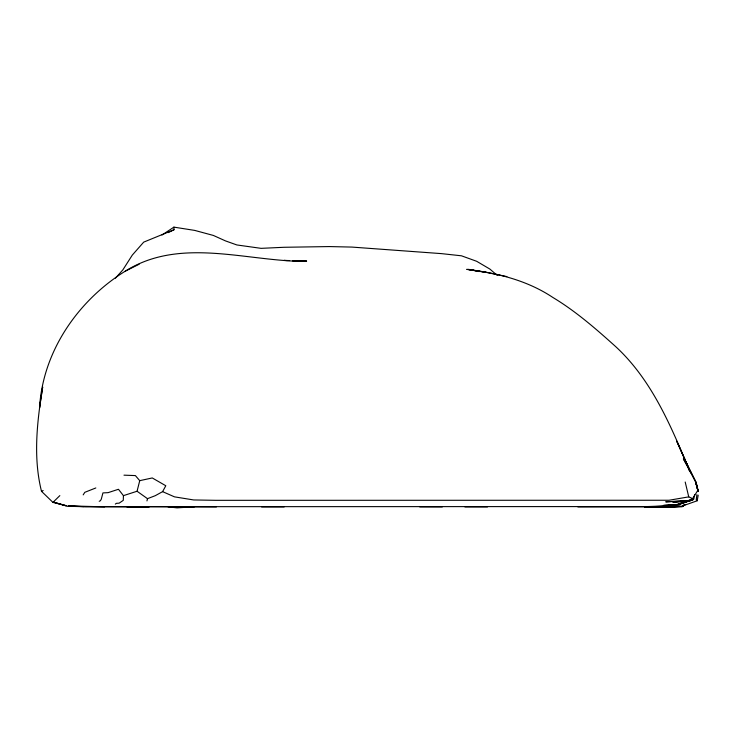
<?xml version="1.0" encoding="UTF-8"?>
<svg xmlns="http://www.w3.org/2000/svg" width="735" height="735" viewBox="0 0 735 735"><rect width="100%" height="100%" fill="white"/><g stroke="black" fill="none" stroke-linecap="round" stroke-linejoin="round"><path stroke-width="1.1" d="M99.207 501.288L100.383 500.755L101.283 499.203L102.937 492.909L108.091 492.652L118.464 489.271L123.425 495.647L123.278 500.342L119.153 503.163L116.424 503.328L115.312 504.109M696.881 494.646L696.229 499.947L697.212 500.765L698.176 495.151M694.621 494.811L693.73 499.019L692.407 500.149L678.506 503.824L692.903 499.855L678.965 504.201L693.73 499.019L679.416 504.486L663.521 505.423L674.39 504.578M146.954 500.912L147.496 498.67L155.25 495.693L162.6 491.642L165.798 485.743L152.264 477.952L139.742 480.662L135.378 475.582L123.976 475.168M123.425 495.647L137.059 491.246L139.742 480.662M682.622 500.893L665.745 501.84L687.905 500.82L692.618 498.633L697.625 490.686L698.25 491.182L695.852 483.152L698.25 491.182M83.184 494.875L84.819 492.312L95.826 487.957M115.441 278.161L122.864 269.864L132.3 255.091L143.702 242.127L174.02 229.743L173.91 227.133L194.701 230.404L213.389 235.448L225.498 240.905L236.872 244.957L261.109 248.347L284.041 247.282L329.326 246.574L351.872 247.079L441.404 253.621L461.479 255.808L476.657 261.292L489.868 269.065L497.218 275.377M59.838 495.611L52.948 502.391L41.5 491.311C32.956 457.142 37.117 421.33 42.676 387.014L39.543 407.916C42.713 351.468 78.02 300.514 125.244 271.187C180.47 236.413 246.363 261.531 306.559 261.458L293.026 260.833M644.751 506.838L682.521 506.562L685.599 504.421M682.907 506.415L681.979 506.139L684.68 504.302M162.003 235.016L173.91 227.133M139.163 264.205L125.244 271.187M679.361 504.403L663.356 506.112L679.829 504.164L677.652 504.329M168.14 232.627L174.02 229.743M41.5 491.311L43.163 490.511M681.979 506.139L697.212 500.765M687.905 500.82L692.407 500.149M692.618 498.633L688.741 496.869L669.052 500.25L215.915 500.324L193.7 499.956L174.48 496.851L162.6 491.642M678.772 504.403L663.2 506.259L644.42 506.617L663.2 506.259L678.772 504.403L663.246 506.204L678.772 504.412L680.197 504.789M690.762 500.305L672.92 502.382L689.375 500.507L685.994 500.7M668.161 506.24L670.403 506.002M194.656 506.755L177.089 507.867L168.003 506.828M681.997 506.534L664.513 506.856L682.521 506.562M644.668 506.801L664.412 506.636L644.586 506.773L663.797 506.498M664.146 506.571L84.286 506.7L67.262 506.268L53.379 502.115L66.122 505.671M293.136 261.109L306.614 261.035L293.044 260.659M644.843 506.893L664.716 506.773L577.857 506.92M261.587 506.911L284.179 506.911M419.731 506.893L442.323 506.929M464.906 506.92L487.498 506.939M216.421 506.929L127.651 506.571M104.646 506.847L68.217 505.864L84.286 506.7M148.948 506.874L85.168 506.626M289.654 260.567L284.004 260.411L287.385 260.567M662.557 506.838L681.152 506.424L664.275 506.874L679.774 506.415L678.249 505.992M506.865 276.59L486.717 272.483L466.743 269.359C496.915 272.915 527.225 280.366 552.803 297.427C575.67 311.162 595.883 328.793 615.654 346.589C651.734 379.885 671.064 426.07 689.458 470.529M486.717 272.483L468.452 269.368L479.303 271.582M52.948 502.391L66.086 505.689M137.059 491.246L147.496 498.67M697.405 489.859L698.011 490.962L696.128 482.647L691.35 472.972L696.128 482.647L697.956 490.622L695.944 482.335L683.375 458.805L691.13 472.559L683.679 457.942L691.139 473.055L684.074 457.795L690.257 472.008M683.614 456.453L676.724 441.138L689.43 470.042M683.816 456.995L689.412 470.418M695.944 482.335L697.837 490.273M685.204 482.022L688.741 496.869M663.512 506.415L644.512 506.737L663.512 506.415M148.865 506.902L126.87 506.81L148.792 506.929"/></g></svg>
